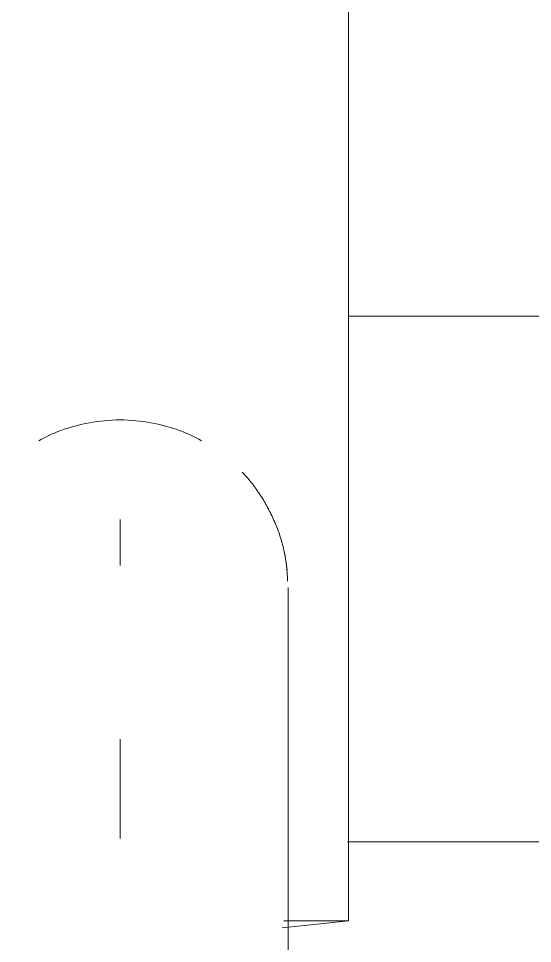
# Model space of a CAD drawing. Header units: millimetres. Extents: x -8546 to 211781, y -3000 to 31870.
# Drawn here: x 24377.8 to 24413, y 7053.9 to 7117.3 of the extents above; entities that cross this region are included whole.
import ezdxf

# ---------------------------------------------------------------- set-up
doc = ezdxf.new("R2010")
doc.units = ezdxf.units.MM
doc.layers.add('A-FLOR-PATT', color=8, linetype='Continuous', lineweight=9)
doc.layers.add('P-SANR-FIXT', color=6, linetype='Continuous', lineweight=9)

# ---------------------------------------------------------------- blocks, each defined once
blk = doc.blocks.new('Plumbing_Fixtures-Grohe-Allure-Rainshower_Shower_System_Wall_Mounted-12-METRIC - Allure 27 469 000-445960-1ste verdieping')
at = {"layer": 'P-SANR-FIXT'}
for p, q in [((3732.892, 7055.458), (3732.892, 7127.074)), ((3752.776, 7096.874), (3732.892, 7096.874)), ((3717.242, 7082.94), (3717.242, 7079.787)), ((3717.242, 7067.889), (3717.242, 7061.095)), ((3732.805, 7060.874), (3752.776, 7060.874)), ((3732.892, 7055.458), (3728.341, 7054.976)), ((3732.892, 7055.458), (3728.452, 7055.458))]:
    blk.add_line(p, q, dxfattribs=at)
at = {"layer": 'P-SANR-FIXT', "flags": 128}
blk.add_lwpolyline([(3728.742, 7052.725), (3728.742, 7054.246), (3728.742, 7055.739), (3728.742, 7057.202), (3728.742, 7058.633), (3728.742, 7060.028), (3728.742, 7061.385), (3728.742, 7062.703), (3728.742, 7063.98), (3728.742, 7065.213), (3728.742, 7066.4), (3728.742, 7067.54), (3728.742, 7068.63), (3728.742, 7069.669), (3728.742, 7070.656), (3728.742, 7071.588), (3728.742, 7072.465), (3728.742, 7073.284), (3728.742, 7074.044), (3728.742, 7074.745), (3728.742, 7075.385), (3728.742, 7075.963), (3728.742, 7076.478), (3728.742, 7076.93), (3728.742, 7077.317), (3728.742, 7077.639), (3728.742, 7077.896), (3728.742, 7078.087), (3728.742, 7078.211), (3728.742, 7078.27), (3728.742, 7078.274)], dxfattribs=at)
at = {"layer": 'P-SANR-FIXT'}
blk.add_arc((3717.242, 7078.274), 11.5, 6.0031, 12.23651, dxfattribs=at)
for points, knots in [([(3711.672, 7088.338), (3712.152, 7088.604), (3713.267, 7089.122), (3715.11, 7089.612), (3716.52, 7089.756), (3717.242, 7089.774)], [0.8430668, 0.8430668, 0.8430668, 0.8430668, 0.8888889, 0.9444444, 1, 1, 1, 1]), ([(3717.242, 7089.774), (3717.965, 7089.756), (3719.374, 7089.612), (3721.217, 7089.122), (3722.332, 7088.604), (3722.812, 7088.338)], [0, 0, 0, 0, 0.0555556, 0.1111111, 0.1569332, 0.1569332, 0.1569332, 0.1569332]), ([(3725.594, 7086.188), (3725.758, 7086.016), (3726.132, 7085.601), (3726.673, 7084.898), (3727.096, 7084.222), (3727.402, 7083.656), (3727.697, 7083.067), (3728.029, 7082.297), (3728.351, 7081.333), (3728.535, 7080.518), (3728.628, 7079.851), (3728.681, 7079.303), (3728.702, 7078.921), (3728.708, 7078.715)], [0.2571932, 0.2571932, 0.2571932, 0.2571932, 0.2777778, 0.3055556, 0.3333333, 0.3472222, 0.3611111, 0.3888889, 0.4166667, 0.4444444, 0.4583333, 0.4722222, 0.48845, 0.48845, 0.48845, 0.48845]), ([(3728.708, 7078.715), (3728.701, 7078.923), (3728.681, 7079.306), (3728.627, 7079.855), (3728.58, 7080.188), (3728.553, 7080.353)], [0.51146284, 0.51146284, 0.51146284, 0.51146284, 0.52777778, 0.54166667, 0.55555556, 0.55555556, 0.55555556, 0.55555556])]:
    blk.add_open_spline(points, degree=3, knots=knots, dxfattribs=at)

msp = doc.modelspace()

# ---------------------------------------------------------------- hatches: boundary and pattern name
at = {"layer": 'A-FLOR-PATT'}
h = msp.add_hatch(dxfattribs=at)
h.set_pattern_fill('FP_115', color=256, style=0, pattern_type=2)
h.set_pattern_definition([(270, (23739.73, 4633.88), (450, 3e-14), []), (0, (23739.73, 4633.88), (0, 450), [])])
h.paths.add_polyline_path([(22969.732, 2116.882), (24169.732, 2116.882), (24169.732, 2226.875), (23294.732, 2226.875), (23220.664, 2233.012), (23148.617, 2251.257), (23080.556, 2281.112), (23018.336, 2321.762), (22969.732, 2366.505), (22969.732, 2226.875)])
h.paths.add_polyline_path([(22799.732, 2709.692), (22846.269, 2709.692), (22846.269, 2714.036), (22858.502, 2787.343), (22882.634, 2857.638), (22918.007, 2923.002), (22963.656, 2981.652), (23018.336, 3031.988), (23080.556, 3072.638), (23148.617, 3102.493), (23225.272, 3121.119), (23294.732, 3126.875), (24194.732, 3126.875), (24268.8, 3120.737), (24344.173, 3101.034), (24408.908, 3072.638), (24471.128, 3031.988), (24525.808, 2981.652), (24571.457, 2923.002), (24606.83, 2857.638), (24632.121, 2780.4), (24643.195, 2709.692), (24904.732, 2709.692), (24904.732, 4119.944), (24902.051, 4119.375), (24902.051, 4116.875), (24886.486, 4116.875), (24886.486, 4119.378), (24881.782, 4119.378), (24881.782, 4659.375), (24904.732, 4659.375), (24904.732, 7150.875), (24494.732, 7150.875), (24494.732, 7117.875), (24478.782, 7117.875), (24479.732, 7083.074), (24486.232, 7082.246), (24486.982, 7083.074), (24543.728, 7082.257), (24543.728, 7035.074), (24486.982, 7035.895), (24486.232, 7035.074), (24396.06, 7035.074), (24396.232, 6805.724), (24508.583, 6805.724), (24511.582, 6802.725), (24511.582, 6555.023), (24508.583, 6552.024), (24260.881, 6552.024), (24257.882, 6555.023), (24257.882, 6802.725), (24260.881, 6805.724), (24373.279, 6805.724), (24373.232, 7035.074), (24283.232, 7035.892), (24282.532, 7035.692), (24235.665, 7035.074), (24235.661, 7035.342), (24225.786, 7036.59), (24225.786, 7082.874), (24282.532, 7082.057), (24283.232, 7083.074), (24289.732, 7083.074), (24289.732, 7117.875), (24274.732, 7117.875), (24274.732, 7150.875), (23904.732, 7150.875), (23904.732, 5716.875), (23804.732, 5716.875), (23804.732, 7150.875), (22574.732, 7150.875), (22574.732, 7144.875), (22582.732, 7144.875), (22582.732, 7094.875), (22574.732, 7094.875), (22574.732, 6294.875), (22582.732, 6294.875), (22582.732, 6244.875), (22574.732, 6244.875), (22574.732, 5116.875), (22643.469, 5116.875), (22643.469, 5190.982), (23055.891, 5190.249), (23055.891, 5116.875), (23094.732, 5116.875), (23094.732, 3596.875), (23055.891, 3596.875), (23055.079, 3522.768), (22643.469, 3522.768), (22643.469, 3596.875), (22574.732, 3596.874), (22574.732, 2709.692), (22792.838, 2709.692)])
h.paths.add_polyline_path([(22792.838, 3546.933), (23031.994, 3546.933), (23031.994, 3596.875), (22667.366, 3596.875), (22667.366, 3546.933)])
h.paths.add_polyline_path([(22667.366, 5116.875), (23031.994, 5116.875), (23031.994, 5166.817), (22667.366, 5166.817), (22667.366, 5118.507)])
h.paths.add_polyline_path([(24344.732, 7092.161), (24345.382, 7092.92), (24345.382, 7096.874), (24369.082, 7096.874), (24369.082, 7127.074), (24349.732, 7127.291), (24349.732, 7150.875), (24344.732, 7150.875), (24344.732, 7117.875), (24328.782, 7117.875), (24329.732, 7092.161)])
h.paths.add_polyline_path([(24439.732, 7096.874), (24440.682, 7117.875), (24424.732, 7117.875), (24424.732, 7150.875), (24419.732, 7150.875), (24419.265, 7127.074), (24400.382, 7127.074), (24400.382, 7096.874), (24419.265, 7097.548), (24415.515, 7109.129), (24416.519, 7112.879), (24419.732, 7115.817), (24423.015, 7116.629), (24426.765, 7115.624), (24429.51, 7112.879), (24436.174, 7096.874), (24439.285, 7096.874)])

# ---------------------------------------------------------------- block references
at = {"layer": 'P-SANR-FIXT'}
msp.add_blockref('Plumbing_Fixtures-Grohe-Allure-Rainshower_Shower_System_Wall_Mounted-12-METRIC - Allure 27 469 000-445960-1ste verdieping', (20667.49, 0), dxfattribs=at)

doc.saveas('drawing.dxf')
